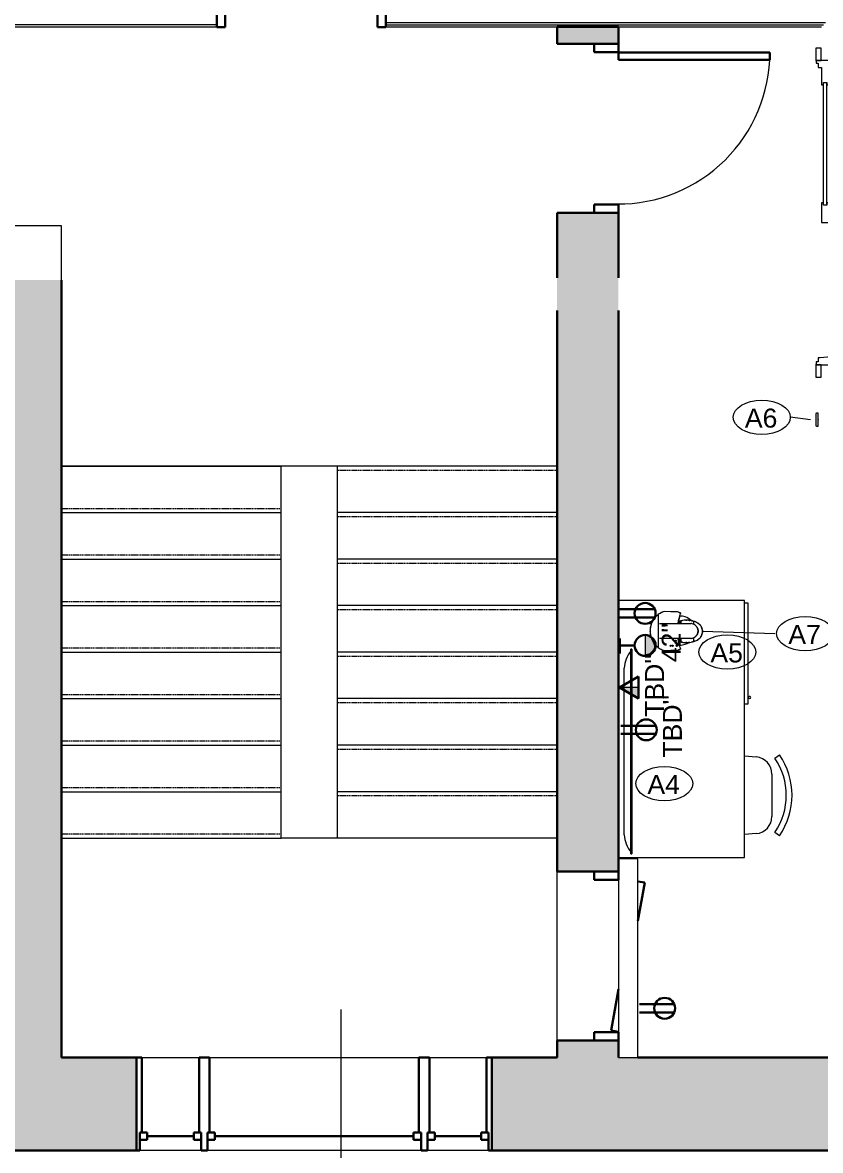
# Model space of a CAD drawing. Header units: inches. Extents: x -1159 to 2819, y -194 to 4438.
# Drawn here: x -354 to -165.3, y 84.5 to 351.2 of the extents above; entities that cross this region are included whole.
import ezdxf

# ---------------------------------------------------------------- set-up
doc = ezdxf.new("R2010")
doc.units = ezdxf.units.IN
doc.header["$MEASUREMENT"] = 0
doc.linetypes.add('Overhead 1_16_', pattern=[0.101562, 0.0625, -0.039062])
for name, color, linetype, lineweight in [('A-ANNO-NOTE', 131, 'Continuous', 40), ('A-AREA-IDEN', 2, 'Continuous', 9), ('A-DETL-GENF', 92, 'Continuous', 9), ('A-DOOR', 31, 'Continuous', 18), ('A-DOOR-FRAM', 31, 'Continuous', 30), ('A-DOOR-GLAZ', 31, 'Continuous', 9), ('A-DOOR-OPNG', 31, 'Continuous', 30), ('A-FLOR', 192, 'Continuous', 18), ('A-GLAZ', 151, 'Continuous', 18), ('A-WALL', 113, 'Continuous', 18), ('A-WALL-PATT', 111, 'Continuous', 18), ('I-FURN', 30, 'Continuous', 9), ('I-WALL', 2, 'Continuous', 18), ('Q-CASE', 31, 'Continuous', 9), ('Q-SPCQ', 91, 'Continuous', 9), ('Q-SPCQ-IDEN', 132, 'Continuous', 9), ('S-STRS', 31, 'Continuous', 18)]:
    doc.layers.add(name, color=color, linetype=linetype, lineweight=lineweight)
doc.styles.add('Arial', font='arial.ttf', dxfattribs={"height": 4.5})
doc.styles.add('Swis721 Lt BT', font='swissl.ttf', dxfattribs={"height": 4.5})

# ---------------------------------------------------------------- blocks, each defined once
blk = doc.blocks.new('Door-Sliding-JELD-WEN-2_Panel-Stationary_Active-Wide_Stile-EpicVue - D6 6_ X 8_-8222146-3RD FLOOR - POWER _ SIGNAL B')
at = {"layer": 'A-DETL-GENF'}
for p, q in [((-35.86, 4.12), (-38.91, 4.12)), ((-38.91, 4.12), (-38.91, 2.86)), ((-38.91, 2.86), (-36, 2.86)), ((-36, 2.86), (-36, 4.04)), ((-36, 4.04), (-35.86, 4.04)), ((-35.34, 4.01), (-36, 4.01)), ((-36, 4.01), (-36, -1.74)), ((-35.86, 4.04), (-35.86, 4.12)), ((-35.34, 3.61), (-35.34, 4.01)), ((-34.34, 3.61), (-35.34, 3.61)), ((-34.34, 3.12), (-34.34, 3.61)), ((-34.11, 0.52), (-34.34, 3.12)), ((2.32, 2.8), (-2.37, 2.8)), ((-2.37, 2.8), (-2.37, 0.96)), ((2.32, 2.29), (2.32, 2.8)), ((30.2, 2.8), (30.2, 2.29)), ((34.33, 2.8), (30.2, 2.8)), ((35.34, 3.61), (34.33, 3.61)), ((34.33, 3.61), (34.33, 2.8)), ((36, 4.01), (35.34, 4.01)), ((35.34, 4.01), (35.34, 3.61)), ((35.86, 4.12), (35.86, 4.04)), ((38.91, 4.12), (35.86, 4.12)), ((35.86, 4.04), (36, 4.04)), ((36, 4.04), (36, 2.86)), ((36, -1.74), (36, 4.01)), ((36, 2.86), (38.91, 2.86)), ((38.91, 2.86), (38.91, 4.12)), ((-30.21, 0.52), (-34.11, 0.52)), ((-30.75, -0.74), (-30.75, 0.01)), ((-30.75, 0.01), (-30.21, 0.01)), ((-30.21, 0.01), (-30.21, 0.52)), ((-2.37, 0.96), (-2.32, 0.96)), ((-2.32, 1.01), (-2.32, 0.96)), ((-0.28, 1.01), (-2.32, 1.01)), ((-2.32, 0.96), (-2.32, 0.01)), ((-0.28, 0.52), (-2.32, 0.52)), ((-2.32, 0.01), (-1.78, 0.01)), ((-1.78, 0.01), (-1.78, -0.74)), ((-0.28, 0.52), (-0.28, 1.01)), ((-0.28, 1.01), (2.31, 1.01)), ((2.31, 0.52), (-0.28, 0.52)), ((1.78, 1.54), (1.78, 2.29)), ((1.78, 2.29), (2.32, 2.29)), ((2.31, 1.54), (1.78, 1.54)), ((2.31, 1.01), (2.31, 1.54)), ((2.31, -1.27), (2.31, 0.52)), ((30.2, 2.29), (30.75, 2.29)), ((30.75, 1.54), (30.21, 1.54)), ((30.21, 1.54), (30.21, 1.01)), ((30.21, 1.01), (34.25, 1.01)), ((30.75, 2.29), (30.75, 1.54)), ((34.25, 1.01), (34.25, -1.74)), ((-36, -1.74), (-34.25, -1.74)), ((-34.25, -1.74), (-34.25, -1.27)), ((-34.25, -1.27), (-30.22, -1.27)), ((-30.22, -0.74), (-30.75, -0.74)), ((-30.22, -1.27), (-30.22, -0.74)), ((-1.78, -0.74), (-2.31, -0.74)), ((-2.31, -0.74), (-2.31, -1.27)), ((-2.31, -1.27), (2.31, -1.27)), ((34.25, -1.74), (36, -1.74))]:
    blk.add_line(p, q, dxfattribs=at)
at = {"layer": 'A-DOOR-FRAM', "lineweight": 9}
for p, q in [((-34.75, -1.74), (-36, -1.74)), ((-36, -1.74), (-36, -2.81)), ((-34.75, -2.81), (-34.75, -1.74)), ((34.75, -1.74), (34.75, -2.81)), ((36, -1.74), (34.75, -1.74)), ((36, -2.81), (36, -1.74)), ((-36, -2.81), (-34.75, -2.81)), ((34.75, -2.81), (36, -2.81))]:
    blk.add_line(p, q, dxfattribs=at)
at = {"layer": 'A-DOOR-GLAZ'}
for p, q in [((-30.75, 0.01), (-1.78, 0.01)), ((1.78, 2.29), (30.75, 2.29)), ((1.78, 1.54), (30.75, 1.54)), ((-30.75, -0.74), (-1.78, -0.74))]:
    blk.add_line(p, q, dxfattribs=at)
at = {"layer": 'A-DOOR-OPNG'}
for p, q in [((-13.1, -1.92), (-10.27, -4.75)), ((-10.27, -4.75), (-22.27, -4.75)), ((-13.1, -7.58), (-10.27, -4.75))]:
    blk.add_line(p, q, dxfattribs=at)
blk = doc.blocks.new('Single Flush - D1 3_ X 8_-8250001-3RD FLOOR - POWER _ SIGNAL B')
at = {"layer": 'A-DOOR', "lineweight": 30}
for p, q in [((16.15625, -2.8125), (17.90625, -2.8125)), ((16.15625, -38.625), (16.15625, -2.8125)), ((17.90625, -2.8125), (17.90625, -38.625)), ((17.90625, -38.625), (16.15625, -38.625))]:
    blk.add_line(p, q, dxfattribs=at)
at = {"layer": 'A-DOOR', "lineweight": 9}
blk.add_arc((17.90625, -2.8125), 35.8125, 179.5, 270, dxfattribs=at)
at = {"layer": 'A-DOOR-FRAM'}
for p, q in [((-20, 2.9375), (-20, -2.8125)), ((-20, 2.9375), (-18, 2.9375)), ((-18, 2.9375), (-18, -2.8125)), ((18.000004, 2.9375), (18.000004, -2.8125)), ((18.000004, 2.9375), (20.000004, 2.9375)), ((20.000004, 2.9375), (20.000004, -2.8125)), ((-20, -2.8125), (-18, -2.8125)), ((18.000004, -2.8125), (20.000004, -2.8125))]:
    blk.add_line(p, q, dxfattribs=at)
blk = doc.blocks.new('Single Flush - D1 3_ X 8_-8252935-3RD FLOOR - POWER _ SIGNAL B')
at = {"layer": 'A-DOOR', "lineweight": 30}
for p, q in [((16.15625, -7.25), (17.90625, -7.25)), ((16.15625, -43.0625), (16.15625, -7.25)), ((17.90625, -7.25), (17.90625, -43.0625)), ((17.90625, -43.0625), (16.15625, -43.0625))]:
    blk.add_line(p, q, dxfattribs=at)
at = {"layer": 'A-DOOR', "lineweight": 9}
blk.add_arc((17.90625, -7.25), 35.8125, 179.5, 270, dxfattribs=at)
at = {"layer": 'A-DOOR-FRAM'}
for p, q in [((-20, -1.5), (-20, -7.25)), ((-20, -1.5), (-18, -1.5)), ((-18, -1.5), (-18, -7.25)), ((18.000004, -1.5), (18.000004, -7.25)), ((18.000004, -1.5), (20.000004, -1.5)), ((20.000004, -1.5), (20.000004, -7.25)), ((-20, -7.25), (-18, -7.25)), ((18.000004, -7.25), (20.000004, -7.25))]:
    blk.add_line(p, q, dxfattribs=at)
blk = doc.blocks.new('F-Chairs - Side 01-6547429-3RD FLOOR - POWER _ SIGNAL B')
at = {"layer": 'I-FURN'}
for p, q in [((-9.07, 9.03), (-9.31, 11.8)), ((9.31, 11.8), (9.07, 9.03)), ((-9.57, 3.52), (-8.8, 4.64)), ((5.02, 5.32), (-5.02, 5.32)), ((8.8, 4.64), (9.57, 3.52))]:
    blk.add_line(p, q, dxfattribs=at)
for centre, radius, start, end in [((-5.02, 9.38), 4.06, 184.9697, 270), ((5.02, 9.38), 4.06, 270, 355.0303), ((0, 17.51), 16.94, 235.6197, 304.3803), ((0, 17.51), 15.59, 235.6197, 304.3803)]:
    blk.add_arc(centre, radius, start, end, dxfattribs=at)
blk = doc.blocks.new('A-Flat_Screen_TV - OLED 55BGP 55_-7077464-3RD FLOOR - POWER _ SIGNAL B')
at = {"layer": 'Q-SPCQ'}
for p, q in [((-24.14, 0.06), (24.14, 0.06)), ((-24.14, 0.06), (-24.14, 0)), ((24.14, 0), (24.14, 0.06)), ((-24.2, 0), (24.2, 0)), ((-24.2, 0), (-24.2, -0.19)), ((24.2, -0.19), (-24.2, -0.19)), ((19.7, -1.81), (-19.7, -1.81)), ((24.2, -0.19), (24.2, 0))]:
    blk.add_line(p, q, dxfattribs=at)
for centre, start, end in [((-19.1, 5.58), 231.0344, 265.3628), ((19.1, 5.58), 274.6372, 308.9656)]:
    blk.add_arc(centre, 7.41, start, end, dxfattribs=at)
blk = doc.blocks.new('Double Hung - side window 4_ 4_ x 5_ 6_-6975700-3RD FLOOR - POWER _ SIGNAL B')
at = {"layer": 'A-GLAZ', "color": 8, "lineweight": 30}
for p, q in [((-26, 11), (-25.25, 11)), ((-25.25, 6.75), (-25.25, 11)), ((25.25, 6.75), (25.25, 11)), ((26, 11), (25.25, 11)), ((-25.25, 8.5), (-25.25, 6.75)), ((-25.25, 8.5), (-23.5, 8.5)), ((-23.5, 8.5), (-23.5, 6.75)), ((23.5, 8.5), (23.5, 6.75)), ((25.25, 8.5), (23.5, 8.5)), ((25.25, 8.5), (25.25, 6.75)), ((-25.25, 6.75), (-23.5, 6.75)), ((-25.25, 6.75), (-24.75, 6.75)), ((-24.75, -11), (-24.75, 6.75)), ((-23.5, 7.625), (23.5, 7.625)), ((25.25, 6.75), (23.5, 6.75)), ((24.75, 6.75), (25.25, 6.75)), ((24.75, 6.75), (24.75, -11)), ((-24.75, -11), (-26, -11)), ((24.75, -11), (26, -11))]:
    blk.add_line(p, q, dxfattribs=at)
blk = doc.blocks.new('Double Hung - 16_ x  5_ 6_-6975701-3RD FLOOR - POWER _ SIGNAL B')
at = {"layer": 'A-GLAZ', "color": 8, "lineweight": 30}
for p, q in [((-6.75, 11), (-8, 11)), ((-6.75, 11), (-6.75, -6.75)), ((6.75, 11), (8, 11)), ((6.75, -6.75), (6.75, 11)), ((-7.25, -6.75), (-5.5, -6.75)), ((-7.25, -8.5), (-7.25, -6.75)), ((-7.25, -6.75), (-6.75, -6.75)), ((-7.25, -6.75), (-7.25, -11)), ((-5.5, -8.5), (-5.5, -6.75)), ((-5.5, -7.625), (5.5, -7.625)), ((5.5, -8.5), (5.5, -6.75)), ((7.25, -6.75), (5.5, -6.75)), ((6.75, -6.75), (7.25, -6.75)), ((7.25, -8.5), (7.25, -6.75)), ((7.25, -6.75), (7.25, -11)), ((-7.25, -8.5), (-5.5, -8.5)), ((7.25, -8.5), (5.5, -8.5)), ((-8, -11), (-7.25, -11)), ((8, -11), (7.25, -11))]:
    blk.add_line(p, q, dxfattribs=at)
blk = doc.blocks.new('Desk65 - Desk-7130743-3RD FLOOR - POWER _ SIGNAL B')
at = {"layer": 'Q-CASE'}
for p, q in [((2291.48, 451.01), (2230.64, 451.01)), ((2230.64, 451.01), (2230.64, 421.2)), ((2291.48, 421.2), (2291.48, 451.01)), ((2230.64, 421.2), (2291.48, 421.2))]:
    blk.add_line(p, q, dxfattribs=at)
blk = doc.blocks.new('A-UC Refrigerator - A-UC Refrigerator-4741106-3RD FLOOR - POWER _ SIGNAL B')
at = {"layer": 'Q-SPCQ'}
for p, q in [((-11.87, -16.92), (-11.87, -17.75)), ((-11.87, -17.75), (11.88, -17.75)), ((-10.5, -17.75), (-10.5, -17.91)), ((-10.5, -17.75), (-10.5, -17.91)), ((-10.25, -17.93), (-10.25, -17.75)), ((-10.25, -17.93), (-10.25, -17.75)), ((11.88, -17.75), (11.88, -16.92))]:
    blk.add_line(p, q, dxfattribs=at)
for start, end in [(90, 270), (270, 90)]:
    blk.add_arc((-10.39, -18.13), 0.25, start, end, dxfattribs=at)
blk = doc.blocks.new('HVAC_Other_LK-Systems_Room-Thermostat-S1-Dti-24V-NO - Room Thermostat S1 Dti 24V NO-V32-3RD FLOOR - POWER _ SIGNAL B')
at = {"layer": 'A-DETL-GENF'}
for p, q in [((-1.55, 0.12), (-1.55, -0.05)), ((-1.48, 0.12), (-1.55, 0.12)), ((-1.48, 0.12), (-1.55, 0.12)), ((-1.55, 0.12), (-1.55, -0.23)), ((-1.48, 0.28), (-1.48, 0.12)), ((1.48, 0.28), (-1.48, 0.28)), ((1.48, 0.28), (-1.48, 0.28)), ((-1.48, 0.28), (-1.48, 0.12)), ((1.48, 0.12), (1.48, 0.28)), ((1.48, 0.12), (1.48, 0.28)), ((1.55, 0.12), (1.48, 0.12)), ((1.55, 0.12), (1.48, 0.12)), ((1.55, -0.23), (1.55, 0.12)), ((1.55, -0.23), (1.55, 0.12)), ((-1.55, -0.05), (-1.55, -0.23)), ((-1.55, -0.23), (-0.76, -0.25)), ((-1.55, -0.23), (-0.76, -0.25)), ((-0.76, -0.25), (0, -0.26)), ((-0.76, -0.25), (-0.06, -0.26)), ((-0.06, -0.26), (-0.06, -0.3)), ((-0.06, -0.3), (0.06, -0.3)), ((-0.06, -0.3), (0.06, -0.3)), ((0, -0.26), (0.76, -0.25)), ((0.06, -0.26), (0.76, -0.25)), ((0.06, -0.3), (0.06, -0.26)), ((0.06, -0.3), (0.06, -0.26)), ((0.76, -0.25), (1.55, -0.23)), ((0.76, -0.25), (1.55, -0.23))]:
    blk.add_line(p, q, dxfattribs=at)
blk = doc.blocks.new('Keurig_Coffee_Maker_18764 - Keurig_Coffee_Maker_18764-7518438-3RD FLOOR - POWER _ SIGNAL B')
at = {"layer": 'Q-SPCQ'}
for p, q in [((-1.56, 3.82), (-2.29, 3.82)), ((-1.75, -4.31), (-1.75, 3.08)), ((-0.61, 4.75), (-0.53, 4.77)), ((-0.53, 4.77), (-0.61, 4.75)), ((-0.61, 4.75), (-0.53, 4.77)), ((-0.53, 4.77), (-0.61, 4.75)), ((-0.61, 4.75), (-0.53, 4.77)), ((-0.53, 4.77), (-0.61, 4.75)), ((-0.61, 4.75), (-0.6, 4.72)), ((-0.61, 4.75), (-0.6, 4.72)), ((-0.61, 4.75), (-0.6, 4.72)), ((-0.6, 4.72), (-0.52, 4.74)), ((-0.52, 4.74), (-0.6, 4.72)), ((-0.6, 4.72), (-0.52, 4.74)), ((-0.52, 4.74), (-0.6, 4.72)), ((-0.6, 4.72), (-0.52, 4.74)), ((-0.52, 4.74), (-0.6, 4.72)), ((-0.52, 4.74), (-0.53, 4.77)), ((-0.52, 4.74), (-0.53, 4.77)), ((-0.52, 4.74), (-0.53, 4.77)), ((-0.51, 4.78), (-0.43, 4.8)), ((-0.51, 4.78), (-0.51, 4.75)), ((-0.43, 4.77), (-0.51, 4.75)), ((-0.43, 4.8), (-0.36, 4.82)), ((-0.43, 4.77), (-0.43, 4.8)), ((-0.35, 4.79), (-0.43, 4.77)), ((-0.36, 4.82), (-0.35, 4.79)), ((-0.31, 4.83), (-0.11, 4.85)), ((-0.31, 4.83), (-0.3, 4.8)), ((-0.11, 4.82), (-0.3, 4.8)), ((-0.11, 4.85), (-0.11, 4.82)), ((-0.04, 4.86), (0.03, 4.85)), ((-0.04, 4.86), (-0.04, 4.82)), ((0.03, 4.82), (-0.04, 4.82)), ((0.03, 4.85), (0.13, 4.85)), ((0.13, 4.85), (0.03, 4.85)), ((0.03, 4.82), (0.03, 4.85)), ((0.03, 4.82), (0.12, 4.82)), ((0.12, 4.82), (0.03, 4.82)), ((0.13, 4.85), (0.12, 4.82)), ((0.2, 4.81), (0.12, 4.82)), ((0.13, 4.85), (0.2, 4.84)), ((0.2, 4.84), (0.2, 4.81)), ((0.27, 4.8), (0.28, 4.83)), ((0.3, 4.8), (0.27, 4.8)), ((0.28, 4.83), (0.44, 4.8)), ((0.43, 4.77), (0.34, 4.79)), ((0.49, 4.75), (0.43, 4.77)), ((0.44, 4.8), (0.5, 4.78)), ((0.44, 4.8), (0.44, 4.8)), ((0.44, 4.8), (0.44, 4.8)), ((0.45, 4.8), (0.44, 4.77)), ((0.47, 4.79), (0.46, 4.76)), ((0.52, 4.75), (0.46, 4.76)), ((0.46, 4.76), (0.49, 4.75)), ((0.5, 4.78), (0.47, 4.79)), ((0.47, 4.79), (0.52, 4.78)), ((0.49, 4.75), (0.5, 4.78)), ((0.5, 4.78), (0.49, 4.75)), ((0.5, 4.78), (0.49, 4.75)), ((0.49, 4.75), (0.49, 4.75)), ((0.5, 4.75), (0.51, 4.78)), ((0.5, 4.78), (0.5, 4.78)), ((0.52, 4.78), (0.52, 4.75)), ((0.58, 4.76), (0.57, 4.73)), ((0.64, 4.7), (0.57, 4.73)), ((0.58, 4.76), (0.65, 4.73)), ((0.64, 4.7), (0.65, 4.73)), ((0.71, 4.71), (0.7, 4.68)), ((0.74, 4.66), (0.7, 4.68)), ((0.7, 4.68), (0.74, 4.66)), ((0.75, 4.69), (0.71, 4.71)), ((0.71, 4.71), (0.76, 4.68)), ((0.89, 4.58), (0.74, 4.66)), ((0.76, 4.68), (0.9, 4.61)), ((0.91, 4.61), (0.89, 4.58)), ((0.9, 4.61), (0.89, 4.58)), ((2.47, 3.82), (1.56, 3.82)), ((1.75, 3.08), (1.75, -4.31)), ((-2.38, 0.79), (-1.75, 0.79)), ((-2.24, 0.47), (-1.75, 0.47)), ((1.75, 0.79), (2.56, 0.79)), ((1.75, 0.47), (2.42, 0.47)), ((-3.9, -4.57), (3.9, -4.57)), ((0, -6.52), (-0.05, -6.52)), ((0, -6.52), (-0.05, -6.52)), ((2.55, -5.79), (2.53, -5.79))]:
    blk.add_line(p, q, dxfattribs=at)
at = {"layer": 'Q-SPCQ', "flags": 128}
for points in [[(-4.52, -0.02), (-4.56, -1.59), (-4.6, -3.21)], [(4.6, -3.21), (4.56, -1.59), (4.52, -0.02)]]:
    blk.add_lwpolyline(points, dxfattribs=at)
at = {"layer": 'Q-SPCQ'}
for centre, radius, start, end in [((-0.11, 0.74), 3.42, 133.2151, 162.0251), ((0, 12.51), 12.51, 252.7803, 257.1927), ((-0.11, 0.74), 3.42, 162.0251, 183.9632), ((0, 12.51), 12.51, 253.7595, 261.925), ((0, 12.51), 12.51, 259.0261, 261.9487), ((0, 12.51), 12.51, 278.0789, 285.4279), ((-0.11, 0.74), 3.42, 17.9749, 33.9816), ((-1.51, 0.29), 4.88, 2.0734, 17.9749), ((3.4, -0.17), 0.187, 90, 270), ((3.4, -0.17), 0.187, 270, 90), ((2.3, -0.48), 0.125, 90, 270), ((2.3, -0.48), 0.125, 270, 90), ((2.84, -0.34), 0.156, 90, 270), ((2.84, -0.34), 0.156, 270, 90), ((3.48, -1.19), 0.125, 90, 270), ((3.48, -1.64), 0.125, 90, 270), ((3.48, -1.19), 0.125, 270, 90), ((3.48, -1.64), 0.125, 270, 90), ((-0.02, -1.68), 4.83, 219.3983, 221.0457), ((-0.02, -1.68), 4.83, 228.1639, 230.5343), ((-0.02, -1.68), 4.83, 239.8143, 240.0724)]:
    blk.add_arc(centre, radius, start, end, dxfattribs=at)
for points, knots in [([(2.14, 4.62), (2.07, 4.77), (1.89, 5.05), (1.52, 5.4), (1.09, 5.67), (0.61, 5.84), (0.09, 5.9), (-0.42, 5.84), (-0.91, 5.67), (-1.27, 5.44), (-1.52, 5.22), (-1.75, 4.98), (-1.88, 4.77), (-1.96, 4.62)], [0, 0, 0, 0, 0.1, 0.2, 0.3, 0.4, 0.5, 0.6, 0.7, 0.8, 0.85, 0.9, 1, 1, 1, 1]), ([(-1.9, 4.72), (-1.84, 4.83), (-1.7, 5.03), (-1.51, 5.23), (-1.4, 5.33), (-1.37, 5.35)], [0, 0, 0, 0, 0.3333333, 0.6666667, 0.7485665, 0.7485665, 0.7485665, 0.7485665]), ([(-0.84, 5.68), (-0.81, 5.69), (-0.71, 5.73), (-0.61, 5.77), (-0.54, 5.79)], [0.1340386, 0.1340386, 0.1340386, 0.1340386, 0.1666667, 0.256932, 0.256932, 0.256932, 0.256932]), ([(-0.38, 5.83), (-0.37, 5.83), (-0.07, 5.89), (0.25, 5.88), (0.55, 5.83), (0.57, 5.83)], [0.3167664, 0.3167664, 0.3167664, 0.3167664, 0.3333333, 0.6666667, 0.6830273, 0.6830273, 0.6830273, 0.6830273]), ([(0.72, 5.79), (0.8, 5.77), (0.9, 5.74), (1, 5.69), (1.02, 5.68)], [0.7426327, 0.7426327, 0.7426327, 0.7426327, 0.8333333, 0.8657703, 0.8657703, 0.8657703, 0.8657703]), ([(1.56, 5.35), (1.58, 5.33), (1.69, 5.23), (1.89, 5.03), (2.02, 4.83), (2.09, 4.72)], [0.2509667, 0.2509667, 0.2509667, 0.2509667, 0.3333333, 0.6666667, 1, 1, 1, 1]), ([(-2.54, 2.59), (-2.54, 2.6), (-2.53, 2.69), (-2.52, 2.78), (-2.51, 2.86)], [0.38887206, 0.38887206, 0.38887206, 0.38887206, 0.4, 0.46606846, 0.46606846, 0.46606846, 0.46606846]), ([(1.75, 3.08), (1.75, 3.18), (1.73, 3.38), (1.66, 3.67), (1.55, 3.9), (1.45, 4.07), (1.36, 4.19), (1.26, 4.3), (1.14, 4.4), (1.02, 4.5), (0.9, 4.58), (0.76, 4.65), (0.62, 4.72), (0.47, 4.77), (0.3, 4.8), (0.12, 4.83), (-0.08, 4.83), (-0.28, 4.81), (-0.47, 4.77), (-0.65, 4.7), (-0.83, 4.62), (-0.99, 4.52), (-1.15, 4.4), (-1.28, 4.27), (-1.4, 4.13), (-1.51, 3.97), (-1.62, 3.75), (-1.72, 3.46), (-1.75, 3.21), (-1.75, 3.08)], [0, 0, 0, 0, 0.055556, 0.111111, 0.166667, 0.194444, 0.222222, 0.25, 0.277778, 0.305556, 0.333333, 0.361111, 0.388889, 0.416667, 0.444444, 0.479167, 0.513889, 0.548611, 0.583333, 0.618056, 0.652778, 0.6875, 0.722222, 0.756944, 0.791667, 0.826389, 0.861111, 0.930556, 1, 1, 1, 1]), ([(2.39, 4.05), (2.4, 4.03), (2.42, 3.98), (2.43, 3.94), (2.44, 3.93)], [0.17849533, 0.17849533, 0.17849533, 0.17849533, 0.2, 0.21629659, 0.21629659, 0.21629659, 0.21629659]), ([(2.56, 3.52), (2.58, 3.45), (2.6, 3.36), (2.62, 3.27), (2.62, 3.26)], [0.3370694, 0.3370694, 0.3370694, 0.3370694, 0.4, 0.41654848, 0.41654848, 0.41654848, 0.41654848]), ([(-1.75, 0.12), (-1.82, 0.13), (-2.22, 0.19), (-2.62, 0.27), (-2.94, 0.35)], [0.7961311, 0.7961311, 0.7961311, 0.7961311, 0.8333333, 1, 1, 1, 1]), ([(-2.33, 0.67), (-2.34, 0.68), (-2.34, 0.7), (-2.36, 0.74), (-2.38, 0.79), (-2.39, 0.83), (-2.4, 0.85)], [0.8338778, 0.8338778, 0.8338778, 0.8338778, 0.8611111, 0.8888889, 0.9444444, 1, 1, 1, 1]), ([(-2.38, 0.79), (-2.37, 0.77), (-2.36, 0.73), (-2.34, 0.68), (-2.32, 0.65), (-2.31, 0.62), (-2.3, 0.6), (-2.29, 0.58), (-2.28, 0.56), (-2.27, 0.54), (-2.26, 0.52), (-2.26, 0.51), (-2.25, 0.49), (-2.24, 0.48), (-2.24, 0.47), (-2.24, 0.47), (-2.24, 0.47)], [0, 0, 0, 0, 0.0555556, 0.1111111, 0.1388889, 0.1666667, 0.1944444, 0.2222222, 0.25, 0.2777778, 0.3055556, 0.3333333, 0.3611111, 0.3888889, 0.4444444, 0.4737946, 0.4737946, 0.4737946, 0.4737946]), ([(2.94, 0.35), (2.62, 0.27), (2.22, 0.19), (1.82, 0.13), (1.75, 0.12)], [0, 0, 0, 0, 0.1666667, 0.2038782, 0.2038782, 0.2038782, 0.2038782]), ([(1.86, 0.14), (1.93, 0.15), (2.29, 0.21), (2.65, 0.28), (2.94, 0.35)], [0.8149744, 0.8149744, 0.8149744, 0.8149744, 0.85, 1, 1, 1, 1]), ([(2.42, 0.47), (2.42, 0.47), (2.42, 0.47), (2.43, 0.48), (2.43, 0.49), (2.44, 0.51), (2.45, 0.53), (2.46, 0.55), (2.47, 0.57), (2.48, 0.58), (2.48, 0.6), (2.49, 0.62), (2.51, 0.66), (2.53, 0.72), (2.55, 0.76), (2.56, 0.79)], [0.5262054, 0.5262054, 0.5262054, 0.5262054, 0.5555556, 0.6111111, 0.6388889, 0.6666667, 0.7083333, 0.75, 0.7708333, 0.78125, 0.7916667, 0.8333333, 0.875, 0.9166667, 1, 1, 1, 1]), ([(2.58, 0.85), (2.58, 0.83), (2.56, 0.79), (2.54, 0.74), (2.53, 0.7), (2.52, 0.68), (2.52, 0.67)], [0, 0, 0, 0, 0.0555556, 0.1111111, 0.1388889, 0.1661222, 0.1661222, 0.1661222, 0.1661222]), ([(3.33, 0.01), (3.34, 0.01), (3.36, 0.02), (3.38, 0.02), (3.4, 0.02)], [0.8888889, 0.8888889, 0.8888889, 0.8888889, 0.9305556, 1, 1, 1, 1]), ([(3.4, 0.02), (3.41, 0.02), (3.42, 0.02), (3.44, 0.01), (3.44, 0.01)], [0, 0, 0, 0, 0.05555556, 0.07172864, 0.07172864, 0.07172864, 0.07172864]), ([(2.3, -0.6), (2.3, -0.6), (2.28, -0.6), (2.26, -0.6), (2.24, -0.59), (2.23, -0.58), (2.22, -0.57), (2.21, -0.56), (2.19, -0.53), (2.18, -0.5), (2.18, -0.46), (2.19, -0.43), (2.19, -0.42), (2.19, -0.42)], [0, 0, 0, 0, 0.0555556, 0.1111111, 0.1666667, 0.1944444, 0.2222222, 0.2777778, 0.3333333, 0.4444444, 0.5833333, 0.6527778, 0.6538012, 0.6538012, 0.6538012, 0.6538012]), ([(2.19, -0.42), (2.2, -0.41), (2.2, -0.4), (2.22, -0.39), (2.23, -0.38), (2.26, -0.36), (2.28, -0.35), (2.3, -0.35)], [0.6666667, 0.6666667, 0.6666667, 0.6666667, 0.7222222, 0.7569444, 0.7916667, 0.8611111, 1, 1, 1, 1]), ([(2.3, -0.35), (2.31, -0.35), (2.32, -0.36), (2.34, -0.36), (2.35, -0.36), (2.36, -0.37), (2.38, -0.38), (2.39, -0.39), (2.4, -0.4), (2.42, -0.42), (2.43, -0.46), (2.43, -0.5), (2.42, -0.54), (2.4, -0.55), (2.39, -0.57), (2.38, -0.58), (2.35, -0.6), (2.32, -0.6), (2.3, -0.6)], [0, 0, 0, 0, 0.055556, 0.083333, 0.111111, 0.166667, 0.194444, 0.222222, 0.277778, 0.333333, 0.444444, 0.583333, 0.652778, 0.722222, 0.756944, 0.791667, 0.861111, 1, 1, 1, 1]), ([(2.71, -0.41), (2.7, -0.4), (2.68, -0.36), (2.69, -0.31), (2.7, -0.26), (2.72, -0.24), (2.73, -0.22), (2.74, -0.21), (2.76, -0.2), (2.77, -0.2), (2.78, -0.19), (2.79, -0.19)], [0.3333333, 0.3333333, 0.3333333, 0.3333333, 0.4444444, 0.5833333, 0.6527778, 0.7222222, 0.7569444, 0.7916667, 0.8263889, 0.8611111, 0.8888889, 0.8888889, 0.8888889, 0.8888889]), ([(2.74, -0.45), (2.73, -0.45), (2.72, -0.44), (2.72, -0.43), (2.71, -0.42)], [0.22222222, 0.22222222, 0.22222222, 0.22222222, 0.27777778, 0.30101245, 0.30101245, 0.30101245, 0.30101245]), ([(2.84, -0.18), (2.85, -0.18), (2.87, -0.18), (2.88, -0.18), (2.9, -0.19), (2.92, -0.2), (2.93, -0.21), (2.94, -0.21), (2.94, -0.22)], [0, 0, 0, 0, 0.0555556, 0.0833333, 0.1111111, 0.1666667, 0.1944444, 0.2222222, 0.2222222, 0.2222222, 0.2222222]), ([(2.97, -0.42), (2.97, -0.43), (2.96, -0.43), (2.95, -0.45), (2.94, -0.46), (2.93, -0.47), (2.89, -0.48), (2.87, -0.49), (2.84, -0.49)], [0.6989876, 0.6989876, 0.6989876, 0.6989876, 0.7222222, 0.7569444, 0.7916667, 0.8263889, 0.8611111, 1, 1, 1, 1]), ([(2.98, -0.26), (2.99, -0.27), (3, -0.31), (3, -0.36), (2.99, -0.4), (2.98, -0.41), (2.98, -0.41)], [0.3333333, 0.3333333, 0.3333333, 0.3333333, 0.4444444, 0.5833333, 0.6527778, 0.6666667, 0.6666667, 0.6666667, 0.6666667]), ([(3.21, -0.14), (3.21, -0.13), (3.22, -0.11), (3.22, -0.09), (3.23, -0.08), (3.23, -0.08)], [0.5555556, 0.5555556, 0.5555556, 0.5555556, 0.5833333, 0.6527778, 0.6666667, 0.6666667, 0.6666667, 0.6666667]), ([(3.27, -0.31), (3.27, -0.3), (3.25, -0.29), (3.23, -0.25), (3.21, -0.21), (3.21, -0.18), (3.21, -0.17)], [0.2222222, 0.2222222, 0.2222222, 0.2222222, 0.2777778, 0.3333333, 0.4444444, 0.4882459, 0.4882459, 0.4882459, 0.4882459]), ([(3.4, -0.36), (3.39, -0.36), (3.37, -0.35), (3.35, -0.35), (3.34, -0.35), (3.33, -0.34)], [0, 0, 0, 0, 0.0555556, 0.0833333, 0.1111111, 0.1111111, 0.1111111, 0.1111111]), ([(3.48, -1.31), (3.47, -1.31), (3.46, -1.31), (3.44, -1.31), (3.42, -1.3), (3.4, -1.28), (3.39, -1.27), (3.37, -1.24), (3.36, -1.21), (3.36, -1.16), (3.37, -1.13), (3.38, -1.11), (3.39, -1.1), (3.41, -1.09), (3.44, -1.07), (3.46, -1.06), (3.48, -1.06)], [0, 0, 0, 0, 0.055556, 0.111111, 0.166667, 0.222222, 0.277778, 0.333333, 0.444444, 0.583333, 0.652778, 0.722222, 0.756944, 0.791667, 0.861111, 1, 1, 1, 1]), ([(3.36, -1.66), (3.36, -1.64), (3.36, -1.61), (3.37, -1.58), (3.39, -1.56), (3.4, -1.54), (3.44, -1.52), (3.46, -1.51), (3.48, -1.51)], [0.4444444, 0.4444444, 0.4444444, 0.4444444, 0.5833333, 0.6527778, 0.7222222, 0.7916667, 0.8611111, 1, 1, 1, 1]), ([(3.48, -1.06), (3.49, -1.06), (3.51, -1.06), (3.53, -1.07), (3.55, -1.08), (3.56, -1.09), (3.58, -1.11), (3.6, -1.13), (3.61, -1.17), (3.61, -1.19), (3.61, -1.21)], [0, 0, 0, 0, 0.0555556, 0.1111111, 0.1666667, 0.2222222, 0.2777778, 0.3333333, 0.4444444, 0.5555556, 0.5555556, 0.5555556, 0.5555556]), ([(3.59, -1.25), (3.59, -1.26), (3.58, -1.27), (3.56, -1.29), (3.53, -1.31), (3.5, -1.31), (3.48, -1.31)], [0.6666667, 0.6666667, 0.6666667, 0.6666667, 0.7222222, 0.7916667, 0.8611111, 1, 1, 1, 1]), ([(3.48, -1.51), (3.49, -1.51), (3.51, -1.51), (3.53, -1.52), (3.55, -1.53), (3.56, -1.54), (3.58, -1.56), (3.6, -1.58), (3.61, -1.61), (3.61, -1.64), (3.61, -1.66)], [0, 0, 0, 0, 0.0555556, 0.1111111, 0.1666667, 0.2222222, 0.2777778, 0.3333333, 0.4444444, 0.5555556, 0.5555556, 0.5555556, 0.5555556]), ([(3.59, -1.7), (3.59, -1.7), (3.58, -1.72), (3.56, -1.73), (3.53, -1.75), (3.5, -1.76), (3.48, -1.76)], [0.6666667, 0.6666667, 0.6666667, 0.6666667, 0.7222222, 0.7916667, 0.8611111, 1, 1, 1, 1]), ([(3.5, -0.01), (3.5, -0.01), (3.51, -0.02), (3.53, -0.03), (3.54, -0.05), (3.57, -0.09), (3.59, -0.14), (3.59, -0.18), (3.58, -0.2)], [0.1737723, 0.1737723, 0.1737723, 0.1737723, 0.1944444, 0.2222222, 0.2777778, 0.3333333, 0.4444444, 0.5555556, 0.5555556, 0.5555556, 0.5555556]), ([(3.58, -0.23), (3.57, -0.24), (3.56, -0.26), (3.55, -0.28), (3.53, -0.3), (3.52, -0.31), (3.52, -0.31)], [0.6069174, 0.6069174, 0.6069174, 0.6069174, 0.6527778, 0.7222222, 0.7569444, 0.7777778, 0.7777778, 0.7777778, 0.7777778]), ([(-4.28, -3.96), (-4.26, -4), (-4.23, -4.06), (-4.2, -4.11), (-4.2, -4.12)], [0.3713401, 0.3713401, 0.3713401, 0.3713401, 0.5, 0.5248828, 0.5248828, 0.5248828, 0.5248828]), ([(-4.2, -4.12), (-4.2, -4.11), (-4.23, -4.06), (-4.26, -4), (-4.28, -3.96)], [0.4751172, 0.4751172, 0.4751172, 0.4751172, 0.5, 0.6286599, 0.6286599, 0.6286599, 0.6286599]), ([(-3.9, -4.57), (-3.77, -4.75), (-3.49, -5.07), (-3.02, -5.49), (-2.6, -5.78), (-2.29, -5.96), (-2.11, -6.05), (-1.94, -6.12), (-1.75, -6.2), (-1.57, -6.27), (-1.44, -6.31), (-1.36, -6.33), (-1.24, -6.36), (-1.07, -6.41), (-0.88, -6.44), (-0.76, -6.46), (-0.68, -6.47), (-0.53, -6.49), (-0.32, -6.51), (-0.14, -6.52), (-0.05, -6.52)], [0, 0, 0, 0, 0.142857, 0.285714, 0.428571, 0.5, 0.535714, 0.571429, 0.625, 0.678571, 0.705357, 0.71875, 0.732143, 0.785714, 0.839286, 0.852679, 0.866071, 0.892857, 0.946429, 1, 1, 1, 1]), ([(-3.44, -5.1), (-3.43, -5.11), (-3.38, -5.16), (-3.33, -5.21), (-3.29, -5.25)], [0.23427003, 0.23427003, 0.23427003, 0.23427003, 0.25, 0.30481789, 0.30481789, 0.30481789, 0.30481789]), ([(-3.29, -5.25), (-3.33, -5.21), (-3.38, -5.16), (-3.43, -5.11), (-3.44, -5.1)], [0.79638486, 0.79638486, 0.79638486, 0.79638486, 0.83333333, 0.8435005, 0.8435005, 0.8435005, 0.8435005]), ([(3.04, -5.45), (3.15, -5.37), (3.27, -5.27), (3.38, -5.16), (3.39, -5.15)], [0.2716855, 0.2716855, 0.2716855, 0.2716855, 0.4, 0.414526, 0.414526, 0.414526, 0.414526]), ([(3.39, -5.15), (3.3, -5.23), (3.18, -5.34), (3.06, -5.44), (3.04, -5.45)], [0.585474, 0.585474, 0.585474, 0.585474, 0.7, 0.7283145, 0.7283145, 0.7283145, 0.7283145]), ([(3.85, -4.63), (3.84, -4.65), (3.75, -4.77), (3.65, -4.88), (3.56, -4.97)], [0.3739159, 0.3739159, 0.3739159, 0.3739159, 0.4, 0.5097654, 0.5097654, 0.5097654, 0.5097654]), ([(-2.72, -5.7), (-2.76, -5.67), (-2.83, -5.62), (-2.89, -5.58), (-2.92, -5.56)], [0.63255371, 0.63255371, 0.63255371, 0.63255371, 0.66666667, 0.68782663, 0.68782663, 0.68782663, 0.68782663]), ([(-2.91, -5.56), (-2.89, -5.58), (-2.82, -5.63), (-2.75, -5.68), (-2.71, -5.7)], [0.46748557, 0.46748557, 0.46748557, 0.46748557, 0.5, 0.54988363, 0.54988363, 0.54988363, 0.54988363]), ([(-2.32, -5.94), (-2.28, -5.96), (-2.2, -6), (-2.13, -6.03), (-2.1, -6.05)], [0.7023309, 0.7023309, 0.7023309, 0.7023309, 0.75, 0.78527969, 0.78527969, 0.78527969, 0.78527969]), ([(-1.45, -6.3), (-1.48, -6.29), (-1.55, -6.27), (-1.62, -6.25), (-1.68, -6.23)], [0.3190358, 0.3190358, 0.3190358, 0.3190358, 0.33333333, 0.37139588, 0.37139588, 0.37139588, 0.37139588]), ([(-0.77, -6.46), (-0.78, -6.46), (-0.84, -6.45), (-0.9, -6.44), (-0.95, -6.43)], [0.1610836, 0.1610836, 0.1610836, 0.1610836, 0.16666667, 0.2032532, 0.2032532, 0.2032532, 0.2032532]), ([(0, -6.52), (0.09, -6.52), (0.26, -6.51), (0.47, -6.49), (0.63, -6.47), (0.76, -6.45), (0.88, -6.43), (1.02, -6.4), (1.17, -6.37), (1.31, -6.33), (1.42, -6.3), (1.53, -6.26), (1.67, -6.21), (1.83, -6.15), (2.04, -6.06), (2.19, -5.98), (2.29, -5.93)], [0, 0, 0, 0, 0.1, 0.2, 0.25, 0.3, 0.35, 0.4, 0.475, 0.55, 0.5875, 0.625, 0.7, 0.775, 0.85, 1, 1, 1, 1]), ([(0.71, -6.46), (0.74, -6.46), (0.79, -6.45), (0.84, -6.44), (0.86, -6.44)], [0.29875922, 0.29875922, 0.29875922, 0.29875922, 0.33333333, 0.3619925, 0.3619925, 0.3619925, 0.3619925]), ([(0.86, -6.44), (0.84, -6.44), (0.79, -6.45), (0.74, -6.46), (0.71, -6.46)], [0.6380075, 0.6380075, 0.6380075, 0.6380075, 0.66666667, 0.70124078, 0.70124078, 0.70124078, 0.70124078]), ([(1.52, -6.26), (1.54, -6.26), (1.57, -6.25), (1.6, -6.23), (1.62, -6.23)], [0.65060949, 0.65060949, 0.65060949, 0.65060949, 0.66666667, 0.69577662, 0.69577662, 0.69577662, 0.69577662]), ([(1.62, -6.23), (1.6, -6.23), (1.57, -6.25), (1.54, -6.26), (1.52, -6.26)], [0.30422338, 0.30422338, 0.30422338, 0.30422338, 0.33333333, 0.34939051, 0.34939051, 0.34939051, 0.34939051]), ([(2.85, -5.59), (2.8, -5.62), (2.62, -5.75), (2.43, -5.85), (2.29, -5.93)], [0.8, 0.8, 0.8, 0.8, 0.85, 1, 1, 1, 1])]:
    blk.add_open_spline(points, degree=3, knots=knots, dxfattribs=at)
for points in [[(-1.27, 5.43), (-1.23, 5.46), (-1.19, 5.49), (-1.15, 5.51)], [(-1.15, 5.51), (-1.1, 5.54), (-1.05, 5.57), (-1, 5.6)], [(1.19, 5.6), (1.24, 5.57), (1.28, 5.54), (1.33, 5.51)], [(1.33, 5.51), (1.37, 5.49), (1.41, 5.46), (1.45, 5.43)], [(-2.29, 3.82), (-2.36, 3.62), (-2.46, 3.2), (-2.56, 2.55), (-2.57, 1.89), (-2.53, 1.46), (-2.49, 1.24)], [(-2.44, 3.26), (-2.42, 3.35), (-2.4, 3.44), (-2.38, 3.53)], [(-1.96, 4.62), (-2.02, 4.49), (-2.14, 4.23), (-2.24, 3.96), (-2.29, 3.82)], [(-2.25, 3.92), (-2.24, 3.97), (-2.22, 4.01), (-2.21, 4.05)], [(-1.96, 4.62), (-1.95, 4.63), (-1.93, 4.67), (-1.91, 4.71), (-1.9, 4.72)], [(2.09, 4.72), (2.1, 4.71), (2.12, 4.67), (2.13, 4.63), (2.14, 4.62)], [(2.47, 3.82), (2.43, 3.96), (2.33, 4.23), (2.21, 4.49), (2.14, 4.62)], [(2.68, 1.24), (2.71, 1.46), (2.75, 1.89), (2.74, 2.55), (2.65, 3.2), (2.54, 3.62), (2.47, 3.82)], [(2.69, 2.85), (2.71, 2.77), (2.72, 2.68), (2.73, 2.59)], [(-4.23, 0.74), (-4.29, 0.61), (-4.39, 0.36), (-4.48, 0.11), (-4.52, -0.02)], [(-4.23, 0.74), (-4.27, 0.65), (-4.34, 0.48), (-4.41, 0.31), (-4.44, 0.22)], [(-4.44, 0.22), (-4.41, 0.31), (-4.34, 0.48), (-4.27, 0.65), (-4.23, 0.74)], [(-2.94, 0.35), (-3.15, 0.4), (-3.59, 0.52), (-4.02, 0.66), (-4.23, 0.74)], [(-2.94, 0.35), (-2.58, 0.26), (-2.22, 0.19), (-1.86, 0.14)], [(-2.56, 1.93), (-2.56, 2), (-2.56, 2.07), (-2.56, 2.15)], [(-2.49, 1.24), (-2.48, 1.17), (-2.45, 1.01), (-2.4, 0.86), (-2.38, 0.79)], [(-2.4, 0.85), (-2.42, 0.92), (-2.44, 0.98), (-2.45, 1.04)], [(-1.81, 0.13), (-1.9, 0.14), (-1.98, 0.16), (-2.07, 0.17)], [(2.94, 0.35), (2.59, 0.27), (2.25, 0.2), (1.9, 0.15)], [(2.56, 0.79), (2.59, 0.86), (2.63, 1.01), (2.67, 1.17), (2.68, 1.24)], [(2.64, 1.05), (2.62, 0.98), (2.6, 0.92), (2.58, 0.85)], [(2.74, 2.15), (2.75, 2.08), (2.74, 2), (2.74, 1.93)], [(4.23, 0.74), (4.02, 0.66), (3.59, 0.52), (3.15, 0.4), (2.94, 0.35)], [(4.44, 0.22), (4.41, 0.31), (4.34, 0.48), (4.27, 0.65), (4.23, 0.74)], [(4.52, -0.02), (4.48, 0.11), (4.39, 0.36), (4.29, 0.61), (4.23, 0.74)], [(4.23, 0.74), (4.27, 0.65), (4.34, 0.48), (4.41, 0.31), (4.44, 0.22)], [(3.46, -0.34), (3.44, -0.35), (3.42, -0.36), (3.4, -0.36)], [(3.48, -1.76), (3.47, -1.76), (3.46, -1.76), (3.44, -1.75), (3.42, -1.74), (3.41, -1.74), (3.4, -1.73)], [(-4.6, -3.21), (-4.55, -3.38), (-4.43, -3.69), (-4.19, -4.15), (-4, -4.43), (-3.9, -4.57)], [(-4.47, -3.57), (-4.46, -3.59), (-4.45, -3.61), (-4.44, -3.63)], [(-4.44, -3.63), (-4.45, -3.61), (-4.46, -3.59), (-4.47, -3.57)], [(2.29, -5.93), (2.49, -5.82), (2.89, -5.58), (3.43, -5.13), (3.75, -4.77), (3.9, -4.57)], [(3.57, -4.97), (3.67, -4.86), (3.76, -4.75), (3.85, -4.63)], [(3.9, -4.57), (4, -4.43), (4.19, -4.15), (4.43, -3.69), (4.55, -3.38), (4.6, -3.21)], [(4.45, -3.62), (4.45, -3.61), (4.46, -3.59), (4.47, -3.57)], [(4.47, -3.57), (4.46, -3.59), (4.45, -3.61), (4.45, -3.62)], [(-2.1, -6.05), (-2.18, -6.01), (-2.25, -5.97), (-2.33, -5.93)], [(-1.66, -6.23), (-1.61, -6.25), (-1.55, -6.27), (-1.5, -6.29)], [(-1.5, -6.29), (-1.48, -6.29), (-1.46, -6.3), (-1.45, -6.3)], [(-0.94, -6.43), (-0.89, -6.44), (-0.84, -6.45), (-0.78, -6.46)], [(0, -6.52), (0.03, -6.52), (0.05, -6.52), (0.08, -6.52)], [(0.08, -6.52), (0.05, -6.52), (0.03, -6.52), (0, -6.52)], [(2.29, -5.93), (2.48, -5.83), (2.67, -5.72), (2.85, -5.59)]]:
    blk.add_open_spline(points, degree=3, dxfattribs=at)
blk = doc.blocks.new('Single Flush - D2 3_ X 8_-8252916-3RD FLOOR - POWER _ SIGNAL B')
at = {"layer": 'A-DOOR', "color": 8, "lineweight": 30}
for p, q in [((-17.36, 13.47), (-17.64, 11.87)), ((-8.32, 11.87), (-17.36, 13.47)), ((7.83, 7.25), (17.6, 5.53)), ((17.6, 5.53), (17.91, 7.25))]:
    blk.add_line(p, q, dxfattribs=at)
at = {"layer": 'A-DOOR', "lineweight": 9}
for start, end in [(170, 172.572), (179.9995, 180.5)]:
    blk.add_arc((17.91, 7.25), 35.81, start, end, dxfattribs=at)
at = {"layer": 'A-DOOR-FRAM', "color": 8}
for p, q in [((-20, 1.5), (-20, 7.25)), ((-20, 7.25), (-18, 7.25)), ((-18, 1.5), (-18, 7.25)), ((18, 1.5), (18, 7.25)), ((18, 7.25), (20, 7.25)), ((20, 1.5), (20, 7.25)), ((-20, 1.5), (-18, 1.5)), ((18, 1.5), (20, 1.5))]:
    blk.add_line(p, q, dxfattribs=at)
blk = doc.blocks.new('Appliance_Specialty Equipment Tag - Standard-3515593-3RD FLOOR - POWER _ SIGNAL B')
at = {"layer": 'Q-SPCQ-IDEN'}
blk.add_ellipse((-0.0499, 0.0037), major_axis=(-0.1406, 0), ratio=0.600473, dxfattribs=at)

msp = doc.modelspace()

# ---------------------------------------------------------------- hatches: boundary and pattern name
at = {"layer": 'A-ANNO-NOTE', "lineweight": 9}
for points in [[(-206.76, 201.75), (-206.6, 206.24), (-206.76, 206.24), (-206.76, 205.48)], [(-206.76, 201.75), (-206.52, 201.75), (-206.6, 206.24), (-206.63, 205.48)], [(-205.28, 205.76), (-205.98, 206.14), (-206.6, 206.24)], [(-205.98, 206.14), (-206.37, 206.22), (-206.6, 206.24)], [(-206.52, 201.75), (-205.28, 205.76), (-206.6, 206.24), (-206.59, 205.48)], [(-206.52, 201.75), (-205.75, 201.94), (-205.28, 205.76), (-205.37, 205.48)], [(-205.28, 205.76), (-205.61, 205.98), (-205.98, 206.14)], [(-205.75, 201.94), (-204.52, 203.33), (-205.28, 205.76), (-205.31, 205.48)], [(-204.52, 203.33), (-204.45, 204.35), (-205.28, 205.76), (-205.19, 205.48)], [(-204.6, 204.89), (-205.04, 205.55), (-205.28, 205.76), (-205.06, 205.48)], [(-204.45, 204.35), (-204.6, 204.89), (-205.28, 205.76), (-205.11, 205.48)], [(-204.6, 204.89), (-204.84, 205.3), (-205, 205.48)], [(-205.75, 201.94), (-204.84, 202.69), (-204.52, 203.33)], [(-204.6, 204.89), (-204.71, 205.1), (-204.84, 205.3)], [(-204.84, 202.69), (-204.64, 203.03), (-204.52, 203.33)], [(-204.45, 204.35), (-204.5, 204.59), (-204.6, 204.89)], [(-204.52, 203.33), (-204.43, 204.19), (-204.45, 204.35)], [(-204.52, 203.33), (-204.43, 203.8), (-204.43, 204.19)], [(-206.52, 201.75), (-206.21, 201.79), (-205.75, 201.94)], [(-206.21, 201.79), (-206.05, 201.83), (-205.75, 201.94)], [(-205.75, 201.94), (-205.04, 202.44), (-204.84, 202.69)], [(-205.75, 201.94), (-205.28, 202.23), (-205.04, 202.44)], [(-205.75, 201.94), (-205.68, 201.97), (-205.41, 202.13)], [(-208.34, 191.39), (-208.34, 193.97), (-212.81, 193.97)]]:
    msp.add_hatch(color=256, dxfattribs=at).paths.add_polyline_path(points, flags=0)
at = {"layer": 'A-DETL-GENF'}
msp.add_hatch(color=7, dxfattribs=at).paths.add_polyline_path([(-213.07, 283.16), (-213.07, 290.89), (-227.57, 290.89), (-227.57, 283.16)], flags=0)
at = {"layer": 'A-WALL-PATT', "lineweight": 9}
h = msp.add_hatch(color=7, dxfattribs=at)
h.paths.add_polyline_path([(-213.07, 106.47), (-213.07, 110.47), (-227.57, 110.47), (-227.57, 106.47)], flags=0)
h.paths.add_polyline_path([(-226.75, 150.47), (-213.07, 150.47), (-213.07, 283.16), (-227.57, 283.16), (-227.57, 150.47)], flags=0)
h.paths.add_polyline_path([(-227.57, 290.89), (-213.07, 290.89), (-213.07, 306.23), (-227.57, 306.23)], flags=0)
h.paths.add_polyline_path([(-227.57, 346.23), (-213.07, 346.23), (-213.07, 350.23), (-227.57, 350.23)], flags=0)
msp.add_hatch(color=7, dxfattribs=at).paths.add_polyline_path([(-357.82, 106.47), (-344.82, 106.47), (-344.82, 290.32), (-357.82, 290.32), (-357.82, 106.66)], flags=0)
h = msp.add_hatch(color=7, dxfattribs=at)
h.paths.add_polyline_path([(1.72, 84.47), (1.72, 106.47), (-51.02, 106.47), (-51.02, 84.47), (-28.54, 84.47)], flags=0)
h.paths.add_polyline_path([(-135.02, 84.47), (-135.02, 106.47), (-243.02, 106.47), (-243.02, 84.47), (-187.11, 84.47)], flags=0)
h.paths.add_polyline_path([(-345.67, 84.47), (-327.02, 84.47), (-327.02, 106.47), (-421.72, 106.47), (-421.72, 84.47), (-365.49, 84.47)], flags=0)
h.paths.add_polyline_path([(-504.24, 84.47), (-493.72, 84.47), (-493.72, 106.47), (-570.07, 106.47), (-570.07, 84.47), (-543.88, 84.47)], flags=0)

# ---------------------------------------------------------------- linework, layer by layer
at = {"layer": 'A-ANNO-NOTE', "lineweight": 30}
for p, q in [((-212.74, 212.45), (-204.48, 212.45)), ((-212.74, 210.53), (-204.48, 210.53)), ((-212.74, 205.55), (-212.74, 202.04)), ((-212.74, 203.91), (-209.24, 203.91)), ((-212.81, 193.97), (-208.34, 196.55)), ((-208.34, 196.55), (-208.34, 191.39)), ((-212.81, 193.97), (-208.34, 191.39)), ((-212.48, 184.9), (-204.22, 184.9)), ((-212.48, 182.99), (-204.22, 182.99)), ((-208.12, 119.05), (-199.86, 119.05)), ((-208.12, 117.13), (-199.86, 117.13))]:
    msp.add_line(p, q, dxfattribs=at)
at = {"layer": 'A-ANNO-NOTE', "lineweight": 9}
for p, q in [((-206.76, 206.24), (-206.76, 201.75)), ((-212.81, 193.97), (-208.34, 191.39)), ((-208.34, 193.97), (-212.81, 193.97)), ((-208.34, 191.39), (-208.34, 193.97))]:
    msp.add_line(p, q, dxfattribs=at)
at = {"layer": 'A-ANNO-NOTE', "lineweight": 30}
for centre, radius in [((-206.76, 211.49), 2.48), ((-206.76, 203.91), 2.48), ((-206.5, 183.95), 2.47), ((-202.14, 118.09), 2.47)]:
    msp.add_circle(centre, radius, dxfattribs=at)
at = {"layer": 'A-ANNO-NOTE', "lineweight": 9}
msp.add_arc((-206.67, 204), 2.25, 267.6427, 92.3573, dxfattribs=at)
at = {"layer": 'A-AREA-IDEN'}
msp.add_line((-278.76, 117.79), (-278.74, 77.16), dxfattribs=at)
at = {"layer": 'A-FLOR'}
for p, q in [((-227.57, 246.32), (-344.82, 246.32)), ((-227.57, 110.47), (-227.57, 150.47))]:
    msp.add_line(p, q, dxfattribs=at)
at = {"layer": 'A-WALL'}
for p, q in [((-308.08, 350.73), (-397.82, 350.73)), ((-268.08, 351.23), (-164.07, 351.23)), ((-268.08, 350.73), (-164.57, 350.73)), ((-344.82, 303.12), (-357.82, 303.12)), ((-344.82, 290.32), (-344.82, 303.12)), ((-208.45, 153.47), (-213.07, 153.47)), ((-208.45, 106.47), (-208.45, 153.47)), ((-213.07, 150.47), (-213.07, 110.47)), ((-213.07, 106.47), (-208.45, 106.47))]:
    msp.add_line(p, q, dxfattribs=at)
at = {"layer": 'A-WALL', "color": 8, "lineweight": 30}
for p, q in [((-227.57, 350.23), (-227.57, 346.23)), ((-213.07, 350.23), (-227.57, 350.23)), ((-213.07, 346.23), (-213.07, 350.23)), ((-227.57, 346.23), (-213.07, 346.23)), ((-227.57, 306.23), (-227.57, 290.89)), ((-213.07, 306.23), (-227.57, 306.23)), ((-213.07, 290.89), (-213.07, 306.23)), ((-344.82, 106.47), (-344.82, 290.32)), ((-227.57, 283.16), (-227.57, 150.47)), ((-213.07, 150.47), (-213.07, 283.16)), ((-227.57, 150.47), (-213.07, 150.47)), ((-227.57, 110.47), (-227.57, 106.47)), ((-213.07, 110.47), (-227.57, 110.47)), ((-213.07, 106.47), (-213.07, 110.47)), ((-327.02, 106.47), (-344.82, 106.47)), ((-327.02, 84.47), (-327.02, 106.47)), ((-227.57, 106.47), (-243.02, 106.47)), ((-243.02, 106.47), (-243.02, 84.47)), ((-135.02, 106.47), (-208.45, 106.47)), ((-421.72, 84.47), (-327.02, 84.47)), ((-243.02, 84.47), (-135.02, 84.47))]:
    msp.add_line(p, q, dxfattribs=at)
at = {"layer": 'A-WALL', "lineweight": 9}
for p, q in [((-327.02, 106.47), (-243.02, 106.47)), ((-243.02, 84.47), (-327.02, 84.47))]:
    msp.add_line(p, q, dxfattribs=at)
at = {"layer": 'I-WALL'}
for p, q in [((-308.08, 350.23), (-308.08, 355.86)), ((-268.08, 355.86), (-268.08, 350.23)), ((-397.82, 350.23), (-308.08, 350.23)), ((-268.08, 350.23), (-227.57, 350.23)), ((-213.07, 350.23), (-165.07, 350.23))]:
    msp.add_line(p, q, dxfattribs=at)
at = {"layer": 'Q-SPCQ-IDEN'}
for p, q in [((-167.62, 257.29), (-172.42, 257.88)), ((-193.19, 207.32), (-176.06, 206.7))]:
    msp.add_line(p, q, dxfattribs=at)
at = {"layer": 'S-STRS', "lineweight": 9}
for p, q in [((-344.82, 246.32), (-292.82, 246.32)), ((-292.82, 235.32), (-292.82, 246.32)), ((-279.57, 246.32), (-279.57, 235.32)), ((-344.82, 235.32), (-292.82, 235.32)), ((-292.82, 224.32), (-292.82, 235.32)), ((-279.57, 235.32), (-279.57, 224.32)), ((-227.57, 235.32), (-279.57, 235.32)), ((-344.82, 224.32), (-292.82, 224.32)), ((-292.82, 213.32), (-292.82, 224.32)), ((-279.57, 224.32), (-279.57, 213.32)), ((-227.57, 224.32), (-279.57, 224.32)), ((-344.82, 213.32), (-292.82, 213.32)), ((-292.82, 202.32), (-292.82, 213.32)), ((-279.57, 213.32), (-279.57, 202.32)), ((-227.57, 213.32), (-279.57, 213.32)), ((-344.82, 202.32), (-292.82, 202.32)), ((-292.82, 191.32), (-292.82, 202.32)), ((-279.57, 202.32), (-279.57, 191.32)), ((-227.57, 202.32), (-279.57, 202.32)), ((-344.82, 191.32), (-292.82, 191.32)), ((-292.82, 180.32), (-292.82, 191.32)), ((-279.57, 191.32), (-279.57, 180.32)), ((-227.57, 191.32), (-279.57, 191.32)), ((-344.82, 180.32), (-292.82, 180.32)), ((-292.82, 169.32), (-292.82, 180.32)), ((-279.57, 180.32), (-279.57, 169.32)), ((-227.57, 180.32), (-279.57, 180.32)), ((-344.82, 169.32), (-292.82, 169.32)), ((-292.82, 158.32), (-292.82, 169.32)), ((-279.57, 169.32), (-279.57, 158.32)), ((-227.57, 169.32), (-279.57, 169.32)), ((-344.82, 158.32), (-292.82, 158.32)), ((-279.57, 158.32), (-292.82, 158.32)), ((-227.57, 158.32), (-279.57, 158.32))]:
    msp.add_line(p, q, dxfattribs=at)
at = {"layer": 'S-STRS', "linetype": 'Overhead 1_16_', "lineweight": 9}
for p, q in [((-227.57, 245.32), (-279.57, 245.32)), ((-344.82, 236.32), (-292.82, 236.32)), ((-227.57, 234.32), (-279.57, 234.32)), ((-344.82, 225.32), (-292.82, 225.32)), ((-227.57, 223.32), (-279.57, 223.32)), ((-344.82, 214.32), (-292.82, 214.32)), ((-227.57, 212.32), (-279.57, 212.32)), ((-344.82, 203.32), (-292.82, 203.32)), ((-227.57, 201.32), (-279.57, 201.32)), ((-344.82, 192.32), (-292.82, 192.32)), ((-227.57, 190.32), (-279.57, 190.32)), ((-344.82, 181.32), (-292.82, 181.32)), ((-227.57, 179.32), (-279.57, 179.32)), ((-344.82, 170.32), (-292.82, 170.32)), ((-227.57, 168.32), (-279.57, 168.32)), ((-344.82, 159.32), (-292.82, 159.32))]:
    msp.add_line(p, q, dxfattribs=at)

# ---------------------------------------------------------------- block references
at = {"layer": 'A-DOOR'}
for name, p, rotation in [('Single Flush - D1 3_ X 8_-8250001-3RD FLOOR - POWER _ SIGNAL B', (-288.08, 353.04), 180), ('Single Flush - D1 3_ X 8_-8252935-3RD FLOOR - POWER _ SIGNAL B', (-220.32, 326.23), 89.99999999999991), ('Door-Sliding-JELD-WEN-2_Panel-Stationary_Active-Wide_Stile-EpicVue - D6 6_ X 8_-8222146-3RD FLOOR - POWER _ SIGNAL B', (-162.26, 306.29), 89.99999999999991), ('Single Flush - D2 3_ X 8_-8252916-3RD FLOOR - POWER _ SIGNAL B', (-220.32, 130.47), 269.9999999999999)]:
    msp.add_blockref(name, p, dxfattribs=dict(at, rotation=rotation))
at = {"layer": 'A-GLAZ'}
for p in [(-319.02, 95.47), (-251.02, 95.47)]:
    msp.add_blockref('Double Hung - 16_ x  5_ 6_-6975701-3RD FLOOR - POWER _ SIGNAL B', p, dxfattribs=at)
at = {"layer": 'A-GLAZ', "rotation": 180}
msp.add_blockref('Double Hung - side window 4_ 4_ x 5_ 6_-6975700-3RD FLOOR - POWER _ SIGNAL B', (-285.02, 95.47), dxfattribs=at)
at = {"layer": 'I-FURN', "rotation": 90.00000000000097}
msp.add_blockref('F-Chairs - Side 01-6547429-3RD FLOOR - POWER _ SIGNAL B', (-171.45, 168.47), dxfattribs=at)
at = {"layer": 'Q-CASE', "rotation": 269.9999999999999}
msp.add_blockref('Desk65 - Desk-7130743-3RD FLOOR - POWER _ SIGNAL B', (-634.25, 2445.21), dxfattribs=at)
at = {"layer": 'Q-SPCQ'}
for name, p, rotation in [('HVAC_Other_LK-Systems_Room-Thermostat-S1-Dti-24V-NO - Room Thermostat S1 Dti 24V NO-V32-3RD FLOOR - POWER _ SIGNAL B', (-166.07, 257.29), 89.99999999999979), ('A-UC Refrigerator - A-UC Refrigerator-4741106-3RD FLOOR - POWER _ SIGNAL B', (-200.17, 201.99), 89.99999999999984), ('Keurig_Coffee_Maker_18764 - Keurig_Coffee_Maker_18764-7518438-3RD FLOOR - POWER _ SIGNAL B', (-199.07, 207.32), 270.0000000000003), ('A-Flat_Screen_TV - OLED 55BGP 55_-7077464-3RD FLOOR - POWER _ SIGNAL B', (-209.93, 178.83), 270)]:
    msp.add_blockref(name, p, dxfattribs=dict(at, rotation=rotation))
at = {"layer": 'Q-SPCQ-IDEN', "xscale": 47.99999999999997, "yscale": 47.99999999999997, "zscale": 47.99999999999997}
for p in [(-176.78, 257.7), (-166.51, 206.52), (-184.93, 202.17), (-199.83, 171.05)]:
    msp.add_blockref('Appliance_Specialty Equipment Tag - Standard-3515593-3RD FLOOR - POWER _ SIGNAL B', p, dxfattribs=at)

# ---------------------------------------------------------------- texts
at = {"layer": 'A-ANNO-NOTE', "lineweight": 9, "char_height": 4.5, "attachment_point": 1, "rotation": 90, "style": 'Swis721 Lt BT'}
for s, insert, width in [('42"', (-202.83, 199.96), 10.302), ('TBD"', (-206.8, 187.03), 16.665), ('TBD"', (-202.57, 177.38), 16.665)]:
    msp.add_mtext(s, dxfattribs=dict(at, insert=insert, width=width))
at = {"layer": 'Q-SPCQ-IDEN', "char_height": 4.5, "width": 9.393, "attachment_point": 1, "style": 'Arial'}
for s, insert in [('A6', (-183.17, 259.93)), ('A7', (-172.89, 208.75)), ('A5', (-191.32, 204.39)), ('A4', (-206.22, 173.28))]:
    msp.add_mtext(s, dxfattribs=dict(at, insert=insert))

doc.saveas('drawing.dxf')
